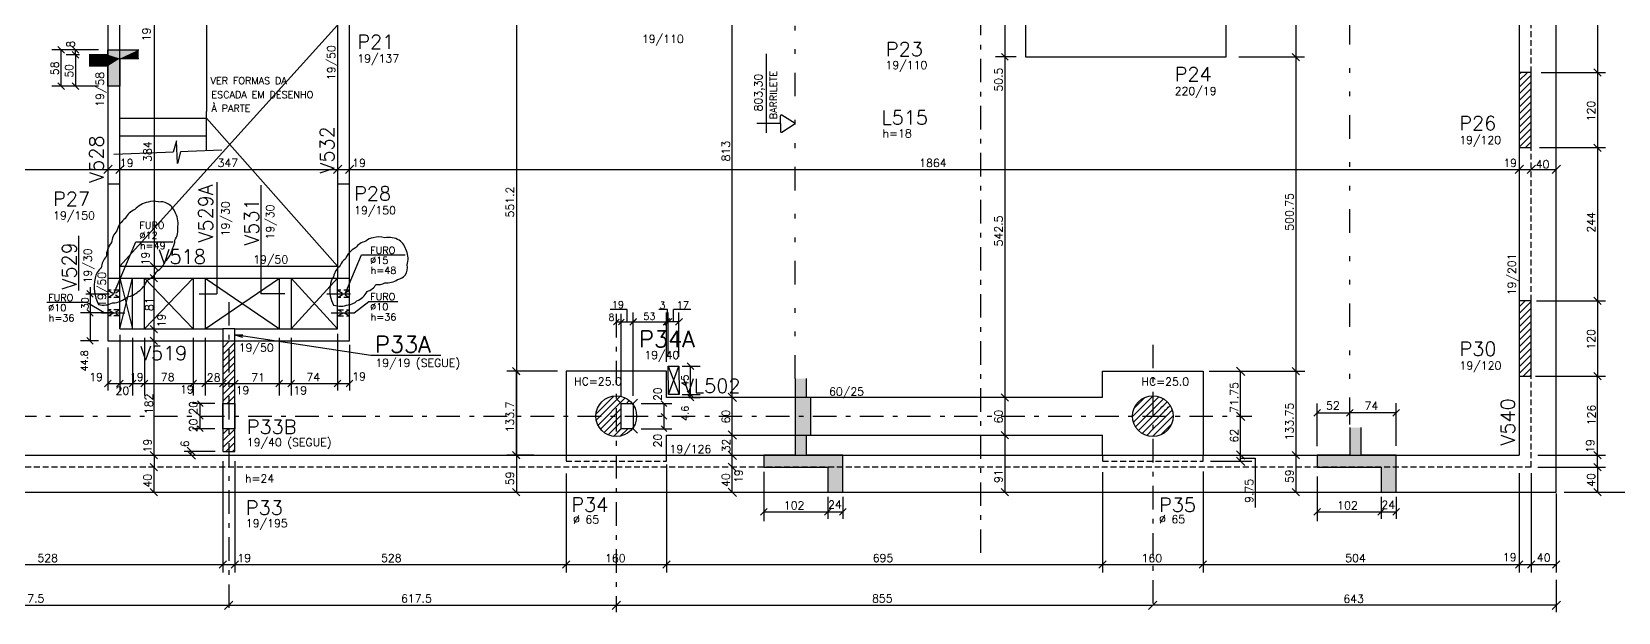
# Model space of a CAD drawing. Extents: x 26307 to 34197, y 0 to 4455.
# Drawn here: x 28641 to 31169, y 1883 to 2809 of the extents above; entities that cross this region are included whole.
import ezdxf

# ---------------------------------------------------------------- set-up
doc = ezdxf.new("R2010")
doc.units = 0
doc.header["$LTSCALE"] = 75
doc.header["$MEASUREMENT"] = 0
for name, pattern in [('ESTILO_TQS_0003', [1, 0.5, -0.2, 0.1, -0.2]), ('ESTILO_TQS_0004', [2, 0.5, -0.4, 0.1, -0.4, 0.1, -0.5]), ('HIDDEN2', [0.1875, 0.125, -0.0625])]:
    doc.linetypes.add(name, pattern=pattern)
doc.layers.get('0').update_dxf_attribs({"color": 3, "linetype": 'CONTINUOUS'})
for name, color, linetype in [('1', 3, 'CONTINUOUS'), ('200', 1, 'HIDDEN2'), ('204', 1, 'ESTILO_TQS_0003'), ('205', 1, 'ESTILO_TQS_0004'), ('210', 3, 'HIDDEN2'), ('212', 3, 'CONTINUOUS'), ('213', 3, 'CONTINUOUS'), ('216', 3, 'CONTINUOUS'), ('220', 5, 'CONTINUOUS'), ('221', 1, 'CONTINUOUS'), ('222', 6, 'CONTINUOUS'), ('226', 4, 'CONTINUOUS'), ('230', 3, 'CONTINUOUS'), ('231', 1, 'CONTINUOUS'), ('233', 6, 'CONTINUOUS'), ('238', 2, 'CONTINUOUS'), ('249', 1, 'CONTINUOUS'), ('250', 1, 'CONTINUOUS'), ('253', 253, 'CONTINUOUS')]:
    doc.layers.add(name, color=color, linetype=linetype)
doc.styles.get("Standard").update_dxf_attribs({"font": 'ROMANS.SHX'})

# ---------------------------------------------------------------- blocks, each defined once
blk = doc.blocks.new('_H7A17B2026D-008')
for p, q in [((4731.408083, 8974.048771), (4744.370269, 8987.010956)), ((4731.408083, 8984.655372), (4733.763667, 8987.010956)), ((4731.408083, 8963.442169), (4750.408083, 8982.442169)), ((4731.408083, 8952.835567), (4750.408083, 8971.835567)), ((4731.408083, 8942.228965), (4750.408083, 8961.228965)), ((4731.408083, 8931.622364), (4750.408083, 8950.622364)), ((4731.408083, 8921.015762), (4750.408083, 8940.015762)), ((4731.408083, 8910.40916), (4750.408083, 8929.40916)), ((4731.408083, 8899.802559), (4750.408083, 8918.802559)), ((4731.408083, 8889.195957), (4750.408083, 8908.195957)), ((4731.408083, 8878.589355), (4750.408083, 8897.589355)), ((4731.408083, 8867.982753), (4750.408083, 8886.982753)), ((4741.042888, 8867.010956), (4750.408083, 8876.376152))]:
    blk.add_line(p, q)
blk = doc.blocks.new('_H7A17B2026D-009')
for p, q in [((4731.408078, 8613.424307), (4740.99475, 8623.010979)), ((4731.408078, 8602.817705), (4750.408078, 8621.817705)), ((4731.408078, 8592.211104), (4750.408078, 8611.211104)), ((4731.408078, 8581.604502), (4750.408078, 8600.604502)), ((4731.408078, 8570.9979), (4750.408078, 8589.9979)), ((4731.408078, 8560.391299), (4750.408078, 8579.391299)), ((4731.408078, 8549.784697), (4750.408078, 8568.784697)), ((4731.408078, 8539.178095), (4750.408078, 8558.178095)), ((4731.408078, 8528.571493), (4750.408078, 8547.571493)), ((4731.408078, 8517.964892), (4750.408078, 8536.964892)), ((4731.408078, 8507.35829), (4750.408078, 8526.35829)), ((4737.667369, 8503.010979), (4750.408078, 8515.751688)), ((4748.273971, 8503.010979), (4750.408078, 8505.145087))]:
    blk.add_line(p, q)
blk = doc.blocks.new('_H4335135044-007')
for p, q in [((4117.537844, 2325.022153), (4120.7053, 2328.189609)), ((4126.731557, 2323.609265), (4129.959713, 2326.837421)), ((4090.498527, 2308.589438), (4096.164992, 2314.255903)), ((4092.18506, 2299.66937), (4098.692253, 2306.176563)), ((4096.164992, 2314.255903), (4101.773466, 2319.864377)), ((4098.692253, 2306.176563), (4104.170459, 2311.654769)), ((4101.773466, 2319.864377), (4106.893971, 2324.984883)), ((4102.16385, 2299.041558), (4107.599673, 2304.477381)), ((4104.170459, 2311.654769), (4108.986072, 2316.470382)), ((4106.893971, 2324.984883), (4107.51709, 2325.608001)), ((4107.599673, 2304.477381), (4112.175927, 2309.053635)), ((4108.986072, 2316.470382), (4113.3827, 2320.86701)), ((4112.142639, 2298.413745), (4116.507094, 2302.7782)), ((4112.175927, 2309.053635), (4116.198679, 2313.076387)), ((4113.3827, 2320.86701), (4117.537844, 2325.022153)), ((4116.198679, 2313.076387), (4119.871429, 2316.749137)), ((4116.507094, 2302.7782), (4120.181394, 2306.452501)), ((4119.871429, 2316.749137), (4123.342454, 2320.220162)), ((4120.181394, 2306.452501), (4123.411286, 2309.682392)), ((4122.121429, 2297.785933), (4125.414514, 2301.079019)), ((4123.342454, 2320.220162), (4126.731557, 2323.609265)), ((4123.411286, 2309.682392), (4126.360158, 2312.631265)), ((4125.414514, 2301.079019), (4128.186862, 2303.851367)), ((4126.360158, 2312.631265), (4129.147064, 2315.418171)), ((4128.186862, 2303.851367), (4130.623892, 2306.288397)), ((4129.147064, 2315.418171), (4131.868195, 2318.139302)), ((4130.623892, 2306.288397), (4132.848887, 2308.513392)), ((4131.868195, 2318.139302), (4134.611018, 2320.882125)), ((4132.848887, 2308.513392), (4134.951675, 2310.616179)), ((4134.321935, 2299.379837), (4136.19233, 2301.250232)), ((4134.611018, 2320.882125), (4137.244003, 2323.515109)), ((4134.951675, 2310.616179), (4137.004833, 2312.669338)), ((4136.19233, 2301.250232), (4137.836499, 2302.894402)), ((4137.004833, 2312.669338), (4139.074359, 2314.738864)), ((4137.836499, 2302.894402), (4139.337616, 2304.395519)), ((4139.074359, 2314.738864), (4141.228392, 2316.892897)), ((4139.337616, 2304.395519), (4140.756285, 2305.814188)), ((4140.756285, 2305.814188), (4142.141471, 2307.199374)), ((4141.228392, 2316.892897), (4143.139148, 2318.803652)), ((4142.141471, 2307.199374), (4143.5377, 2308.595602)), ((4143.5377, 2308.595602), (4144.990942, 2310.048845)), ((4144.990942, 2310.048845), (4146.554923, 2311.612825)), ((4145.826346, 2300.277647), (4146.560896, 2301.012197)), ((4146.554923, 2311.612825), (4147.797913, 2312.855816)), ((4146.560896, 2301.012197), (4147.278109, 2301.72941)), ((4147.278109, 2301.72941), (4148.00104, 2302.452341)), ((4148.00104, 2302.452341), (4148.753491, 2303.204792)), ((4148.753491, 2303.204792), (4149.56328, 2304.014581)), ((4149.56328, 2304.014581), (4150.466727, 2304.918029)), ((4150.466727, 2304.918029), (4151.124256, 2305.575557)), ((4088.049678, 2295.533987), (4092.18506, 2299.66937)), ((4089.450262, 2286.32797), (4095.365447, 2292.243155)), ((4092.752296, 2279.023402), (4099.399719, 2285.670826)), ((4095.365447, 2292.243155), (4102.16385, 2299.041558)), ((4097.433142, 2273.097646), (4104.500345, 2280.164849)), ((4099.399719, 2285.670826), (4106.684162, 2292.955268)), ((4103.357521, 2268.415424), (4111.249, 2276.306903)), ((4104.500345, 2280.164849), (4112.50659, 2288.171095)), ((4106.684162, 2292.955268), (4112.142639, 2298.413745)), ((4110.638819, 2265.09012), (4121.624571, 2276.075872)), ((4111.249, 2276.306903), (4120.21196, 2285.269862)), ((4112.50659, 2288.171095), (4118.002877, 2293.667381)), ((4118.002877, 2293.667381), (4122.121429, 2297.785933)), ((4119.738922, 2263.583622), (4148.266701, 2292.1114)), ((4120.21196, 2285.269862), (4125.613462, 2290.671364)), ((4121.624571, 2276.075872), (4131.282785, 2285.734086)), ((4125.613462, 2290.671364), (4129.321592, 2294.379495)), ((4129.321592, 2294.379495), (4132.100218, 2297.158121)), ((4131.282785, 2285.734086), (4135.923575, 2290.374876)), ((4132.100218, 2297.158121), (4134.321935, 2299.379837)), ((4135.923575, 2290.374876), (4138.720333, 2293.171634)), ((4138.720333, 2293.171634), (4140.640307, 2295.091608)), ((4140.640307, 2295.091608), (4142.079008, 2296.530309)), ((4140.79732, 2274.035418), (4146.353976, 2279.592074)), ((4142.079008, 2296.530309), (4143.229355, 2297.680656)), ((4143.229355, 2297.680656), (4144.197797, 2298.649098)), ((4144.197797, 2298.649098), (4145.049106, 2299.500407)), ((4145.049106, 2299.500407), (4145.826346, 2300.277647)), ((4146.353976, 2279.592074), (4149.399421, 2282.637518)), ((4148.266701, 2292.1114), (4150.653476, 2294.498175)), ((4149.399421, 2282.637518), (4149.961178, 2283.199276)), ((4150.653476, 2294.498175), (4151.316571, 2295.16127)), ((4151.316571, 2295.16127), (4151.635189, 2295.479889)), ((4151.635189, 2295.479889), (4151.827204, 2295.671903)), ((4151.827204, 2295.671903), (4151.959022, 2295.803721)), ((4151.959022, 2295.803721), (4152.057797, 2295.902497)), ((4152.057797, 2295.902497), (4152.136775, 2295.981475)), ((4152.136775, 2295.981475), (4152.203265, 2296.047964)), ((4152.203265, 2296.047964), (4152.261712, 2296.106412)), ((4152.261712, 2296.106412), (4152.315075, 2296.159774)), ((4152.315075, 2296.159774), (4152.365506, 2296.210205)), ((4152.365506, 2296.210205), (4152.414747, 2296.259446)), ((4152.414747, 2296.259446), (4152.464381, 2296.30908)), ((4152.464381, 2296.30908), (4152.516041, 2296.36074)), ((4152.516041, 2296.36074), (4152.571638, 2296.416337)), ((4152.571638, 2296.416337), (4152.633665, 2296.478364)), ((4152.633665, 2296.478364), (4152.705709, 2296.550408)), ((4132.928508, 2266.166605), (4140.79732, 2274.035418))]:
    blk.add_line(p, q)
blk = doc.blocks.new('_H4335135044-009')
for p, q in [((3233.204732, 2299.82378), (3261.443859, 2328.062908)), ((3233.542153, 2289.5546), (3271.61001, 2327.622457)), ((3236.211893, 2281.617739), (3279.581032, 2324.986878)), ((3240.425659, 2275.224902), (3273.293405, 2308.092649)), ((3281.056972, 2315.856216), (3286.012404, 2320.811648)), ((3245.807969, 2270.000611), (3273.293405, 2297.486047)), ((3252.448136, 2266.034177), (3273.293405, 2286.879446)), ((3260.709582, 2263.689021), (3273.293405, 2276.272844)), ((3271.637631, 2264.010468), (3283.483379, 2275.856216))]:
    blk.add_line(p, q)
blk = doc.blocks.new('_H4335135044-010')
for p, q in [((2638.293406, 2404.948168), (2649.20149, 2415.856252)), ((2638.293406, 2415.55477), (2638.594889, 2415.856252)), ((2638.293406, 2394.341567), (2657.293406, 2413.341567)), ((2638.293406, 2383.734965), (2657.293406, 2402.734965)), ((2638.293406, 2373.128363), (2657.293406, 2392.128363)), ((2638.293406, 2362.521761), (2657.293406, 2381.521761)), ((2638.293406, 2351.91516), (2657.293406, 2370.91516)), ((2638.293406, 2341.308558), (2657.293406, 2360.308558)), ((2638.293406, 2330.701956), (2657.293406, 2349.701956)), ((2638.293406, 2320.095355), (2657.293406, 2339.095355)), ((2644.660869, 2315.856216), (2657.293406, 2328.488753)), ((2655.267471, 2315.856216), (2657.293406, 2317.882151))]:
    blk.add_line(p, q)
blk = doc.blocks.new('_H4335135044-011')
for p, q in [((2638.293406, 2267.062346), (2647.087276, 2275.856216)), ((2638.293406, 2256.455744), (2657.293406, 2275.455744)), ((2638.293406, 2245.849143), (2657.293406, 2264.849143)), ((2642.907118, 2239.856252), (2657.293406, 2254.242541)), ((2653.513719, 2239.856252), (2657.293406, 2243.635939))]:
    blk.add_line(p, q)

msp = doc.modelspace()

# ---------------------------------------------------------------- linework, layer by layer
at = {"layer": '1'}
for p, q in [((28781.7, 2434.9), (29128.7, 2434.9)), ((28781.7, 2415.9), (29128.7, 2415.9)), ((28781.7, 2334.9), (28781.7, 2415.9)), ((28801.7, 2334.9), (28801.7, 2415.9)), ((28820.7, 2334.9), (28820.7, 2415.9)), ((28898.7, 2415.9), (28898.7, 2334.9)), ((28917.7, 2415.9), (28917.7, 2334.9)), ((29035.7, 2415.9), (29035.7, 2334.9)), ((29054.7, 2415.9), (29054.7, 2334.9)), ((29128.7, 2334.9), (29128.7, 2415.9)), ((28781.7, 2334.9), (28945.7, 2334.9)), ((28964.7, 2334.9), (29128.7, 2334.9)), ((28762.7, 2315.9), (28945.7, 2315.9)), ((28964.7, 2315.9), (29147.7, 2315.9)), ((26898.7, 2133.9), (31011.7, 2133.9))]:
    msp.add_line(p, q, dxfattribs=at)
for points in [[(31011.7, 3033.9), (31011.7, 2743.9)], [(28762.7, 2818.9), (28762.7, 2565.9)], [(28781.7, 2565.9), (28781.7, 2818.9)], [(29128.7, 2818.9), (29128.7, 2565.9)], [(29147.7, 2565.9), (29147.7, 2818.9)], [(31011.7, 2623.9), (31011.7, 2379.9)], [(28762.7, 2415.9), (28762.7, 2315.9)], [(29147.7, 2315.9), (29147.7, 2415.9)], [(31011.7, 2259.9), (31011.7, 2133.9)], [(30347.7, 2225.9), (29652.7, 2225.9)], [(29652.7, 2165.9), (30347.7, 2165.9)]]:
    msp.add_lwpolyline(points, dxfattribs=at)
at = {"layer": '200'}
for p, q in [((28762.7, 2384.9), (28781.7, 2396.9)), ((28762.7, 2396.9), (28781.7, 2384.9)), ((29128.7, 2384.9), (29147.7, 2396.9)), ((29128.7, 2396.9), (29147.7, 2384.9)), ((28762.7, 2355.9), (28781.7, 2365.4)), ((28762.7, 2365.4), (28781.7, 2355.9)), ((29128.7, 2355.9), (29147.7, 2365.4)), ((29147.7, 2355.9), (29128.7, 2365.4))]:
    msp.add_line(p, q, dxfattribs=at)
at = {"layer": '204'}
for p, q in [((30153.7, 1978), (30153.7, 4094.7)), ((28955.2, 2377.9), (28955.2, 1883.4)), ((29572.7, 2358.9), (29572.7, 1883.4)), ((30427.7, 2309.7), (30427.7, 1883.4)), ((27336.1, 2195.9), (30585.3, 2195.9))]:
    msp.add_line(p, q, dxfattribs=at)
at = {"layer": '205'}
for p, q in [((30741.6, 2188.2), (30741.6, 3348.9)), ((29857.8, 2255.8), (29857.8, 3008.9)), ((28727.3, 2390.9), (28792.2, 2390.9)), ((29111.5, 2390.9), (29158.2, 2390.9)), ((28752.2, 2360.7), (28792.2, 2360.7)), ((29118.2, 2360.7), (29158.2, 2360.7))]:
    msp.add_line(p, q, dxfattribs=at)
at = {"layer": '210'}
for p, q in [((28781.7, 2396.9), (28762.7, 2396.9)), ((28781.7, 2384.9), (28762.7, 2384.9)), ((29147.7, 2396.9), (29128.7, 2396.9)), ((29147.7, 2384.9), (29128.7, 2384.9)), ((28781.7, 2365.4), (28762.7, 2365.4)), ((28781.7, 2355.9), (28762.7, 2355.9)), ((29128.7, 2365.4), (29147.7, 2365.4)), ((29128.7, 2355.9), (29147.7, 2355.9)), ((31030.7, 2114.9), (26879.7, 2114.9))]:
    msp.add_line(p, q, dxfattribs=at)
for points in [[(31030.7, 2743.9), (31030.7, 3033.9)], [(31030.7, 2379.9), (31030.7, 2623.9)], [(31030.7, 2114.9), (31030.7, 2259.9)], [(29492.7, 2133.9), (29492.7, 2124.1), (29652.7, 2124.1), (29652.7, 2133.9)], [(30347.7, 2133.9), (30347.7, 2124.1), (30507.7, 2124.1), (30507.7, 2133.9)]]:
    msp.add_lwpolyline(points, dxfattribs=at)
at = {"layer": '216'}
for p, q in [((28693.4, 2774.6), (28682.8, 2785.2)), ((28716.4, 2774.6), (28705.7, 2785.2)), ((28716.4, 2766.6), (28705.7, 2777.2)), ((28705.7, 2777.2), (28716.4, 2766.6)), ((30186.8, 2773.7), (30197.4, 2763.1)), ((30186.8, 2773.7), (30197.4, 2763.1)), ((30649.8, 2774.2), (30661.4, 2762.5)), ((31130.4, 2749.7), (31142, 2738)), ((28693.4, 2716.6), (28682.8, 2727.2)), ((28705.7, 2727.2), (28716.4, 2716.6)), ((31130.4, 2629.7), (31142, 2618)), ((28756, 2582.7), (28769.3, 2595.9)), ((28775, 2582.7), (28788.3, 2595.9)), ((29122, 2582.7), (29135.3, 2595.9)), ((29141, 2582.7), (29154.3, 2595.9)), ((31005, 2582.7), (31018.3, 2595.9)), ((31024, 2582.7), (31037.3, 2595.9)), ((31064, 2582.7), (31077.3, 2595.9)), ((28830.2, 2440.7), (28841.9, 2429)), ((28830.2, 2421.7), (28841.9, 2410)), ((28728.8, 2396.2), (28739.4, 2385.6)), ((31130.4, 2385.7), (31142, 2374)), ((28728.8, 2366), (28739.4, 2355.4)), ((29594.3, 2340.9), (29605, 2351.5)), ((29647.3, 2340.9), (29658, 2351.5)), ((29647.3, 2340.9), (29658, 2351.5)), ((29661, 2351.5), (29650.3, 2340.9)), ((29650.3, 2340.9), (29661, 2351.5)), ((29678, 2351.5), (29667.3, 2340.9)), ((28830.2, 2340.7), (28841.9, 2329)), ((29568.1, 2341.7), (29577.2, 2350.7)), ((29576.1, 2341.7), (29585.2, 2350.7)), ((29595.1, 2341.7), (29604.2, 2350.7)), ((28728.8, 2321.2), (28739.4, 2310.6)), ((28830.2, 2321.7), (28841.9, 2310)), ((29696.5, 2270.1), (29685.9, 2280.7)), ((28757.3, 2242.9), (28768, 2253.5)), ((28776.3, 2242.9), (28787, 2253.5)), ((28796.3, 2242.9), (28807, 2253.5)), ((28815.3, 2242.9), (28826, 2253.5)), ((28893.3, 2242.9), (28904, 2253.5)), ((28912.3, 2242.9), (28923, 2253.5)), ((28940.3, 2242.9), (28951, 2253.5)), ((28959.3, 2242.9), (28970, 2253.5)), ((29030.3, 2242.9), (29041, 2253.5)), ((29049.3, 2242.9), (29060, 2253.5)), ((29123.3, 2242.9), (29134, 2253.5)), ((29142.3, 2242.9), (29153, 2253.5)), ((29407.6, 2273.4), (29419.3, 2261.8)), ((29408.1, 2272.9), (29418.8, 2262.3)), ((29418.8, 2262.3), (29408.1, 2272.9)), ((30574.3, 2261), (30561, 2274.2)), ((30649.8, 2273.4), (30661.4, 2261.8)), ((31130.4, 2265.7), (31142, 2254)), ((29696.5, 2225.1), (29685.9, 2235.7)), ((29696.5, 2225.1), (29685.9, 2235.7)), ((29696.5, 2220.6), (29685.9, 2231.2)), ((29764.1, 2219.2), (29750.9, 2232.5)), ((30186.3, 2231.7), (30197.9, 2220)), ((30186.8, 2231.2), (30197.4, 2220.6)), ((28914.4, 2211.3), (28905.4, 2220.4)), ((28914.4, 2191.3), (28905.4, 2200.4)), ((29653.3, 2211.3), (29644.3, 2220.4)), ((29653.3, 2191.3), (29644.3, 2200.4)), ((30574.3, 2189.2), (30561, 2202.5)), ((30684.3, 2195.7), (30695, 2206.4)), ((30746.9, 2206.8), (30736.3, 2196.2)), ((30820.9, 2206.8), (30810.3, 2196.2)), ((28914.4, 2171.3), (28905.4, 2180.4)), ((29653.3, 2171.3), (29644.3, 2180.4)), ((29764.1, 2159.2), (29750.9, 2172.5)), ((30186.3, 2171.7), (30197.9, 2160)), ((28830.2, 2139.7), (28841.9, 2128)), ((28902.1, 2133.2), (28888.8, 2146.5)), ((28902.1, 2127.2), (28888.8, 2140.5)), ((29407.6, 2139.7), (29419.3, 2128)), ((29418.8, 2128.6), (29408.1, 2139.2)), ((29764.1, 2127), (29750.9, 2140.3)), ((30574.3, 2127.2), (30561, 2140.5)), ((30574.3, 2117.5), (30561, 2130.7)), ((30649.8, 2139.7), (30661.4, 2128)), ((31130.4, 2139.7), (31142, 2128)), ((28830.2, 2120.7), (28841.9, 2109)), ((29764.1, 2108), (29750.9, 2121.3)), ((31130.4, 2120.7), (31142, 2109)), ((28830.2, 2080.7), (28841.9, 2069)), ((29407.6, 2080.7), (29419.3, 2069)), ((29764.1, 2068), (29750.9, 2081.3)), ((30186.3, 2080.7), (30197.9, 2069)), ((30649.8, 2080.7), (30661.4, 2069)), ((31130.4, 2080.7), (31142, 2069)), ((29802.5, 2038.3), (29813.2, 2048.9)), ((29802.5, 2038.3), (29813.2, 2048.9)), ((29904.5, 2038.3), (29915.2, 2048.9)), ((29928.5, 2038.3), (29939.2, 2048.9)), ((30684.3, 2038.3), (30694.9, 2048.9)), ((30786.3, 2038), (30796.9, 2048.6)), ((30810.3, 2038), (30820.9, 2048.6)), ((28939.8, 1953.8), (28951.5, 1965.5)), ((28958.8, 1953.8), (28970.5, 1965.5)), ((29486.8, 1953.8), (29498.5, 1965.5)), ((29646.8, 1953.8), (29658.5, 1965.5)), ((30341.8, 1953.8), (30353.5, 1965.5)), ((30501.8, 1953.8), (30513.5, 1965.5)), ((31005.8, 1953.8), (31017.5, 1965.5)), ((31024.8, 1953.8), (31036.5, 1965.5)), ((31064.8, 1953.8), (31076.5, 1965.5)), ((28948.5, 1888.1), (28961.8, 1901.3)), ((29566, 1888.1), (29579.3, 1901.3)), ((30434.3, 1901.3), (30421, 1888.1)), ((31077.3, 1901.3), (31064, 1888.1))]:
    msp.add_line(p, q, dxfattribs=at)
at = {"layer": '220'}
for p, q in [((28762.7, 2771.9), (28732.6, 2771.9)), ((28762.7, 2779.9), (28781.7, 2779.9)), ((28762.7, 2779.9), (28762.7, 2775.9)), ((28762.7, 2771.9), (28762.7, 2779.9)), ((28781.7, 2779.9), (28811.7, 2779.9)), ((28781.7, 2765.9), (28781.7, 2721.9)), ((28781.7, 2765.9), (28811.7, 2765.9)), ((28762.7, 2753.9), (28732.6, 2753.9)), ((28762.7, 2721.9), (28762.7, 2753.9)), ((28781.7, 2721.9), (28762.7, 2721.9)), ((29857.8, 2255.8), (29857.8, 2133.9)), ((29875.8, 2225.9), (29875.8, 2255.8)), ((29882.8, 2225.9), (29875.8, 2225.9)), ((29882.8, 2165.9), (29882.8, 2225.9)), ((30741.6, 2177.9), (30741.6, 2133.9)), ((30759.6, 2133.9), (30759.6, 2177.9)), ((29875.8, 2133.9), (29875.8, 2165.9)), ((29875.8, 2165.9), (29882.8, 2165.9)), ((29857.8, 2133.9), (29807.8, 2133.9)), ((29807.8, 2133.9), (29807.8, 2114.9)), ((29933.8, 2133.9), (29875.8, 2133.9)), ((29933.8, 2074.9), (29933.8, 2133.9)), ((30741.6, 2133.9), (30689.6, 2133.9)), ((30689.6, 2133.9), (30689.6, 2114.9)), ((30815.6, 2133.9), (30759.6, 2133.9)), ((30815.6, 2074.9), (30815.6, 2133.9)), ((29807.8, 2114.9), (29909.8, 2114.9)), ((29909.8, 2114.9), (29909.8, 2074.9)), ((30689.6, 2114.9), (30791.6, 2114.9)), ((30791.6, 2114.9), (30791.6, 2074.9)), ((29909.8, 2074.9), (29933.8, 2074.9)), ((30791.6, 2074.9), (30815.6, 2074.9))]:
    msp.add_line(p, q, dxfattribs=at)
at = {"layer": '221', "linetype": 'Continuous'}
for centre, radius, start, end in [((29186.7, 2460.9), 19.1, 93.9602, 133.9602), ((29195, 2454.7), 27, 70.9579, 110.9579), ((29210.2, 2446.5), 34.3, 60.6861, 100.6861), ((29173.2, 2433.7), 34.5, 117.7436, 157.7436), ((29179.6, 2447), 28.3, 102.6536, 142.6536), ((29209, 2452.5), 30, 13.142, 53.142), ((29208.5, 2446.4), 32.4, 343.4204, 23.4204), ((29151.9, 2412.4), 30.2, 128.8929, 168.8929), ((29151.9, 2429.9), 19.9, 122.4318, 162.4318), ((29215.3, 2433.1), 24.6, 329.3571, 9.3571), ((29160.9, 2395.2), 44.6, 169.7698, 209.7698), ((29140.4, 2403.4), 23.4, 140.7105, 180.7105), ((29167.5, 2419.7), 26.4, 288.3968, 328.3968), ((29193.4, 2426.2), 20.6, 260.6624, 300.6624), ((29206.7, 2439.2), 30.9, 264.8392, 304.8392), ((29221.1, 2433.8), 20.2, 279.3273, 319.3273), ((29143.8, 2396), 22.5, 274.1558, 314.1558), ((29147.5, 2409.8), 32.2, 291.7908, 331.7908), ((29133.1, 2405.2), 33.9, 251.3022, 291.3022)]:
    msp.add_arc(centre, radius, start, end, dxfattribs=at)
at = {"layer": '222'}
for p, q in [((28945.7, 2315.9), (28964.7, 2315.9)), ((29573.6, 2222.9), (29580.7, 2215.9)), ((29599.6, 2215.9), (29606.7, 2222.9)), ((29573.6, 2168.8), (29580.7, 2175.9)), ((29599.6, 2175.9), (29606.7, 2168.8))]:
    msp.add_line(p, q, dxfattribs=at)
for points in [[(31011.7, 2623.9), (31030.7, 2623.9), (31030.7, 2743.9), (31011.7, 2743.9), (31011.7, 2623.9)], [(28762.7, 2415.9), (28781.7, 2415.9), (28781.7, 2565.9), (28762.7, 2565.9), (28762.7, 2415.9)], [(29128.7, 2415.9), (29147.7, 2415.9), (29147.7, 2565.9), (29128.7, 2565.9), (29128.7, 2415.9)], [(31011.7, 2259.9), (31030.7, 2259.9), (31030.7, 2379.9), (31011.7, 2379.9), (31011.7, 2259.9)], [(28945.7, 2139.9), (28964.7, 2139.9), (28964.7, 2334.9), (28945.7, 2334.9), (28945.7, 2139.9)], [(28945.7, 2215.9), (28964.7, 2215.9), (28964.7, 2175.9), (28945.7, 2175.9), (28945.7, 2215.9)], [(29580.7, 2215.9), (29599.7, 2215.9), (29599.7, 2175.9), (29580.7, 2175.9), (29580.7, 2215.9)]]:
    msp.add_lwpolyline(points, dxfattribs=at)
for centre in [(29572.7, 2195.9), (30427.7, 2195.9)]:
    msp.add_circle(centre, 32.5, dxfattribs=at)
at = {"layer": '230'}
for p, q in [((28919.7, 2818.9), (28919.7, 2681.3)), ((28919.7, 2618.9), (28919.7, 2681.3)), ((28781.7, 2670.9), (28919.7, 2670.9)), ((28781.7, 2642.9), (28919.7, 2642.9)), ((29655.7, 2230.4), (29655.6, 2275.4)), ((29655.6, 2275.4), (29672.6, 2275.4)), ((29672.6, 2275.4), (29672.7, 2230.4)), ((29672.7, 2230.4), (29655.7, 2230.4)), ((29652.7, 2133.7), (29652.7, 2165.9)), ((30347.7, 2133.7), (30347.7, 2165.9))]:
    msp.add_line(p, q, dxfattribs=at)
for points in [[(28707.2, 3552.9), (28369.7, 3552.9), (28369.7, 3840.9), (26839.7, 3840.9), (26839.7, 2074.9), (31070.7, 2074.9), (31070.7, 3840.9), (29540.7, 3840.9), (29540.7, 3552.9), (29203.2, 3552.9)], [(30224.7, 2818.9), (30224.7, 2768.4), (30544.7, 2768.4), (30544.7, 2888.4), (30224.7, 2888.4), (30224.7, 2868.9)], [(29652.7, 2225.9), (29652.7, 2267.6), (29492.7, 2267.6), (29492.7, 2133.7)], [(30347.7, 2225.9), (30347.7, 2267.6), (30507.7, 2267.6), (30507.7, 2134.1)]]:
    msp.add_lwpolyline(points, dxfattribs=at)
at = {"layer": '231'}
for p, q in [((29811.9, 2647.3), (29811.9, 2773.2)), ((29834.4, 2662.3), (29796.9, 2662.3)), ((29834.4, 2662.3), (29834.4, 2674.7)), ((29834.4, 2662.3), (29834.4, 2649.9)), ((29857.8, 2662.3), (29836.5, 2675.8)), ((29836.5, 2648.7), (29857.8, 2662.3))]:
    msp.add_line(p, q, dxfattribs=at)
for centre, start, end in [((29835.7, 2674.7), 57.6277, 180), ((29835.7, 2649.9), 180, 302.377)]:
    msp.add_arc(centre, 1.36, start, end, dxfattribs=at)
at = {"layer": '249'}
for p, q in [((28781.7, 2434.9), (29128.7, 2818.9)), ((28919.7, 2670.9), (29128.7, 2434.9)), ((28781.7, 2334.9), (28801.7, 2415.9)), ((28781.7, 2415.9), (28801.7, 2334.9)), ((28820.7, 2334.9), (28898.7, 2415.9)), ((28820.7, 2415.9), (28898.7, 2334.9)), ((28917.7, 2334.9), (29036.2, 2415.9)), ((28917.7, 2415.9), (29036.2, 2334.9)), ((29054.7, 2334.9), (29128.7, 2415.9)), ((29054.7, 2415.9), (29128.7, 2334.9)), ((29655.6, 2275.4), (29672.7, 2230.4)), ((29655.7, 2230.4), (29672.6, 2275.4))]:
    msp.add_line(p, q, dxfattribs=at)
msp.add_lwpolyline([(28944.2, 2619.8), (28890.5, 2617.7), (28878.5, 2617.2), (28873.3, 2598.9), (28871.7, 2635), (28866.5, 2616.7), (28854.5, 2616.2), (28772.2, 2613)], dxfattribs=at)
at = {"layer": '250'}
for p, q in [((29757.5, 2226.1), (29757.5, 3038.9)), ((31136.2, 3033.9), (31136.2, 2743.9)), ((30655.6, 2888.4), (30655.6, 2768.4)), ((28836.1, 2818.9), (28836.1, 2434.9)), ((29413.5, 2818.9), (29413.5, 2267.6)), ((30192.1, 2818.9), (30192.1, 2768.4)), ((28747.7, 2779.9), (28673.1, 2779.9)), ((28688.1, 2721.9), (28688.1, 2779.9)), ((28716.9, 2779.9), (28696.1, 2779.9)), ((28717.6, 2771.9), (28696.1, 2771.9)), ((28717.6, 2771.9), (28696.1, 2771.9)), ((28711.1, 2771.9), (28711.1, 2779.9)), ((28711.1, 2771.9), (28711.1, 2721.9)), ((30209.7, 2768.4), (30177.1, 2768.4)), ((30209.7, 2768.4), (30177.1, 2768.4)), ((30192.1, 2768.4), (30192.1, 2225.9)), ((30564.9, 2768.4), (30669.3, 2768.4)), ((30655.6, 2768.4), (30655.6, 2267.8)), ((31046.8, 2743.9), (31149, 2743.9)), ((31136.2, 2743.9), (31136.2, 2623.9)), ((28747.7, 2721.9), (28673.1, 2721.9)), ((28718.3, 2721.9), (28696.1, 2721.9)), ((31043.7, 2623.9), (31149, 2623.9)), ((31136.2, 2623.9), (31136.2, 2379.9)), ((26898.7, 2589.3), (28762.7, 2589.3)), ((28762.7, 2589.3), (28781.7, 2589.3)), ((28781.7, 2589.3), (29128.7, 2589.3)), ((29128.7, 2589.3), (29147.7, 2589.3)), ((29147.7, 2589.3), (31011.7, 2589.3)), ((31011.7, 2589.3), (31030.7, 2589.3)), ((31030.7, 2589.3), (31070.7, 2589.3)), ((28936.8, 2390.9), (28936.8, 2569)), ((29006.9, 2391.1), (29006.9, 2564.3)), ((28716.5, 2396.4), (28716.5, 2483.4)), ((28771.7, 2389.9), (28807.1, 2473.9)), ((28807.2, 2474), (28866.5, 2474)), ((29140.3, 2389.9), (29166.9, 2453)), ((29166.9, 2453), (29236.3, 2453)), ((28836.1, 2434.9), (28836.1, 2415.9)), ((28836.1, 2334.9), (28836.1, 2420.9)), ((28734.1, 2401.6), (28734.1, 2315.9)), ((28908.1, 2390.9), (28936.3, 2390.9)), ((29044.8, 2391.1), (29006.4, 2391.1)), ((31039, 2379.9), (31149, 2379.9)), ((31136.2, 2379.9), (31136.2, 2259.9)), ((28767.9, 2360.7), (28719.1, 2360.7)), ((29590.2, 2366.2), (29562.8, 2366.2)), ((29580.7, 2228.6), (29580.7, 2358.9)), ((29590.2, 2346.2), (29590.2, 2366.2)), ((29599.7, 2351), (29599.7, 2361.2)), ((29599.7, 2228.6), (29599.7, 2358.9)), ((29654.1, 2366.2), (29640.7, 2366.2)), ((29652.7, 2282.6), (29652.7, 2361.2)), ((29652.7, 2349.7), (29652.7, 2361.2)), ((29654.1, 2346.2), (29654.1, 2366.2)), ((29655.6, 2290.4), (29655.6, 2361.2)), ((29655.6, 2326.6), (29655.6, 2361.2)), ((29664.1, 2346.2), (29664.1, 2366.2)), ((29691.5, 2366.2), (29664.1, 2366.2)), ((29672.6, 2290.4), (29672.6, 2361.2)), ((28836.1, 2133.9), (28836.1, 2333.9)), ((29128.7, 2327.2), (29128.7, 2236.9)), ((29572.7, 2346.2), (29580.7, 2346.2)), ((29580.7, 2346.2), (29599.7, 2346.2)), ((29599.7, 2346.2), (29652.7, 2346.2)), ((29652.7, 2346.2), (29655.6, 2346.2)), ((29672.6, 2346.2), (29655.6, 2346.2)), ((28747.7, 2315.9), (28719.1, 2315.9)), ((28762.7, 2305.5), (28762.7, 2236.9)), ((28781.7, 2325.5), (28781.7, 2236.9)), ((28801.7, 2320.9), (28801.7, 2228.9)), ((28820.7, 2320.9), (28820.7, 2228.9)), ((28898.7, 2320.9), (28898.7, 2228.9)), ((28917.7, 2320.9), (28917.7, 2228.9)), ((29035.7, 2320.9), (29035.7, 2228.9)), ((29054.7, 2320.9), (29054.7, 2228.9)), ((29147.7, 2309.9), (29147.7, 2236.9)), ((29677.6, 2275.4), (29706.2, 2275.4)), ((29691.2, 2230.4), (29691.2, 2275.4)), ((29477.7, 2267.6), (29398.5, 2267.6)), ((29441.5, 2267.6), (29398.5, 2267.6)), ((29478.9, 2267.6), (29400.7, 2267.6)), ((29413.5, 2267.6), (29413.5, 2133.9)), ((29413.5, 2133.9), (29413.5, 2267.6)), ((30517.4, 2267.6), (30669.9, 2267.6)), ((30567.7, 2195.9), (30567.7, 2267.6)), ((30655.6, 2267.6), (30655.6, 2133.3)), ((31037.7, 2259.9), (31149, 2259.9)), ((31136.2, 2133.9), (31136.2, 2259.9)), ((28762.7, 2248.2), (28781.7, 2248.2)), ((28781.7, 2248.2), (28801.7, 2248.2)), ((28801.2, 2248.2), (28821.2, 2248.2)), ((28820.7, 2248.2), (28898.7, 2248.2)), ((28898.2, 2248.2), (28918.2, 2248.2)), ((28917.7, 2248.2), (28945.7, 2248.2)), ((28945.6, 2248.2), (28964.7, 2248.2)), ((28964.7, 2248.2), (29035.7, 2248.2)), ((29035.7, 2248.2), (29054.7, 2248.2)), ((29054.7, 2248.2), (29128.7, 2248.2)), ((29128.7, 2248.2), (29147.7, 2248.2)), ((29677.7, 2230.4), (29706.2, 2230.4)), ((29687.7, 2230.4), (29706.2, 2230.4)), ((29688.7, 2225.9), (29706.2, 2225.9)), ((29691.2, 2225.9), (29691.2, 2230.4)), ((29757.5, 2165.9), (29757.5, 2225.9)), ((30242.8, 2225.9), (30177.1, 2225.9)), ((30192.1, 2225.9), (30192.1, 2165.9)), ((28932.9, 2215.9), (28897.2, 2215.9)), ((28909.9, 2195.9), (28909.9, 2215.9)), ((29612.4, 2215.9), (29661.5, 2215.9)), ((29648.8, 2195.9), (29648.8, 2215.9)), ((30689.6, 2148.4), (30689.6, 2216.1)), ((30689.6, 2201.5), (30741.6, 2201.5)), ((30741.6, 2182.7), (30741.6, 2216.5)), ((30815.6, 2201.5), (30741.6, 2201.5)), ((30815.6, 2148.9), (30815.6, 2216.5)), ((28932.9, 2175.9), (28897.2, 2175.9)), ((28909.9, 2175.9), (28909.9, 2195.9)), ((29612.4, 2175.9), (29661.5, 2175.9)), ((29648.8, 2175.9), (29648.8, 2195.9)), ((30567.7, 2133.9), (30567.7, 2195.9)), ((29757.5, 2133.7), (29757.5, 2165.9)), ((30192.1, 2165.7), (30192.1, 2074.9)), ((28836.1, 2133.9), (28836.1, 2114.9)), ((28933.7, 2139.9), (28884.2, 2139.9)), ((28895.4, 2133.9), (28895.4, 2139.9)), ((28945.7, 2124.3), (28945.7, 1946.9)), ((28964.7, 2124.3), (28964.7, 1946.9)), ((29441.5, 2133.9), (29398.5, 2133.9)), ((29413.5, 2133.9), (29413.5, 2074.9)), ((29757.5, 2114.7), (29757.5, 2133.7)), ((30519.7, 2124.1), (30585.3, 2124.1)), ((30567.7, 2124.1), (30567.7, 2133.9)), ((30567.7, 2129), (30590.9, 2129)), ((30590.9, 2129), (30590.9, 2050.3)), ((30655.6, 2133.9), (30655.6, 2074.9)), ((31041.1, 2133.9), (31149, 2133.9)), ((31136.2, 2114.9), (31136.2, 2133.9)), ((28836.1, 2074.9), (28836.1, 2114.9)), ((29492.7, 2104.6), (29492.7, 1946.9)), ((29652.7, 2118.7), (29652.7, 2038.8)), ((29652.7, 2105.8), (29652.7, 1946.9)), ((29757.5, 2074.7), (29757.5, 2114.7)), ((29807.8, 2107.3), (29807.8, 2032.4)), ((29807.8, 2099.9), (29807.8, 2028.6)), ((30347.7, 2106.7), (30347.7, 1946.9)), ((30507.7, 2107.6), (30507.7, 1946.9)), ((30689.6, 2099.9), (30689.6, 2028.6)), ((31011.7, 2105.1), (31011.7, 1946.9)), ((31030.7, 2105.1), (31030.7, 1946.9)), ((31041.1, 2114.9), (31149, 2114.9)), ((31136.2, 2114.9), (31136.2, 2074.9)), ((31083.3, 2074.9), (31219.2, 2074.9)), ((29909.8, 2067.5), (29909.8, 2032.4)), ((29933.8, 2067.5), (29933.8, 2032.4)), ((30791.6, 2067.3), (30791.6, 2032.1)), ((30815.6, 2067.3), (30815.6, 2032.1)), ((31070.7, 2072.6), (31070.7, 1946.9)), ((29807.8, 2043.6), (29909.8, 2043.6)), ((29909.8, 2043.6), (29933.8, 2043.6)), ((30689.6, 2043.6), (30791.6, 2043.6)), ((30791.6, 2043.3), (30815.6, 2043.3)), ((28417.7, 1959.7), (28945.7, 1959.7)), ((28945.7, 1959.7), (28964.7, 1959.7)), ((28964.7, 1959.7), (29492.7, 1959.7)), ((29492.7, 1959.7), (29652.7, 1959.7)), ((29652.7, 1959.7), (30347.7, 1959.7)), ((30347.7, 1959.7), (30507.7, 1959.7)), ((30507.7, 1959.7), (31011.7, 1959.7)), ((31011.7, 1959.7), (31030.7, 1959.7)), ((31030.7, 1959.7), (31070.7, 1959.7)), ((31070.7, 1934.9), (31070.7, 1883.4)), ((28337.7, 1894.7), (28955.2, 1894.7)), ((28955.2, 1894.7), (29572.7, 1894.7)), ((29572.7, 1894.7), (30427.7, 1894.7)), ((31070.7, 1894.7), (30427.7, 1894.7))]:
    msp.add_line(p, q, dxfattribs=at)
for points in [[(28756.6, 2360.7), (28729.2, 2377.3), (28665.4, 2377.3)], [(29155.1, 2360.7), (29178.6, 2378.8), (29224.6, 2378.8)], [(29293.4, 2292.4), (29181.8, 2292.4), (28964.7, 2325.4), (28977.4, 2325.1), (28964.7, 2325.4), (28976.9, 2321.8)]]:
    msp.add_lwpolyline(points, dxfattribs=at)
at = {"layer": '250', "linetype": 'Continuous'}
for centre, radius, start, end in [((28832.1, 2502.4), 34.9, 99.1803, 139.1803), ((28835.5, 2514), 24.6, 71.4046, 111.4046), ((28847.3, 2517.2), 20.4, 61.2148, 101.2148), ((28845.2, 2512.2), 25.9, 22.3861, 62.3861), ((28810.8, 2482.7), 35.1, 125.8072, 165.8072), ((28817.4, 2497), 30.6, 112.4692, 152.4692), ((28838.6, 2503.2), 35.8, 351.741, 31.741), ((28798.3, 2470.3), 30, 135.7635, 175.7635), ((28841.7, 2493.9), 32.6, 327.3018, 7.3018), ((28795.1, 2449.9), 35.1, 139.686, 179.686), ((28832.3, 2468.7), 33.6, 310.8366, 350.8366), ((28849.5, 2474.9), 19.7, 324.1028, 4.1028), ((28769.7, 2410.8), 27.9, 129.2524, 169.2524), ((28780.2, 2430.2), 28.3, 135.4042, 175.4042), ((28825.1, 2453.7), 30.9, 300.3874, 340.3874), ((28803.1, 2402.7), 62.4, 167.6864, 207.6864), ((28793.2, 2423), 33.4, 302.0068, 342.0068), ((28813.3, 2441.6), 31.1, 292.0589, 332.0589), ((28755.2, 2405.7), 32.8, 257.1252, 297.1252), ((28768.6, 2413.8), 37.3, 272.4007, 312.4007), ((28790.7, 2414), 27.9, 276.3197, 316.3197)]:
    msp.add_arc(centre, radius, start, end, dxfattribs=at)
at = {"layer": '253'}
for points in [[(28762.7, 2771.9), (28732.6, 2771.9), (28762.7, 2753.9)], [(28762.7, 2753.9), (28732.6, 2771.9), (28732.6, 2753.9)], [(28811.7, 2779.9), (28762.7, 2771.9), (28781.7, 2765.9)], [(28811.7, 2779.9), (28762.7, 2779.9), (28762.7, 2771.9)], [(28781.7, 2765.9), (28762.7, 2771.9), (28762.7, 2753.9)], [(28781.7, 2721.9), (28781.7, 2765.9), (28762.7, 2753.9)], [(28811.7, 2765.9), (28811.7, 2779.9), (28781.7, 2765.9)], [(28762.7, 2721.9), (28781.7, 2721.9), (28762.7, 2753.9)], [(29875.8, 2165.9), (29857.8, 2255.8), (29875.8, 2133.9)], [(29857.8, 2255.8), (29857.8, 2133.9), (29875.8, 2133.9)], [(29875.8, 2165.9), (29875.8, 2255.8), (29857.8, 2255.8)], [(29875.8, 2225.9), (29875.8, 2255.8), (29875.8, 2165.9)], [(29875.8, 2225.9), (29875.8, 2165.9), (29882.8, 2165.9)], [(29875.8, 2225.9), (29882.8, 2165.9), (29882.8, 2225.9)], [(30759.6, 2177.9), (30741.6, 2133.9), (30759.6, 2133.9)], [(30741.6, 2177.9), (30741.6, 2133.9), (30759.6, 2177.9)], [(30759.6, 2177.9), (30759.6, 2177.9), (30759.6, 2133.9)], [(29857.8, 2133.9), (29807.8, 2133.9), (29909.8, 2114.9)], [(29909.8, 2114.9), (29807.8, 2133.9), (29807.8, 2114.9)], [(29875.8, 2133.9), (29857.8, 2133.9), (29909.8, 2114.9)], [(29933.8, 2133.9), (29875.8, 2133.9), (29909.8, 2114.9)], [(29933.8, 2074.9), (29933.8, 2133.9), (29909.8, 2114.9)], [(30741.6, 2133.9), (30689.6, 2133.9), (30791.6, 2114.9)], [(30791.6, 2114.9), (30689.6, 2133.9), (30689.6, 2114.9)], [(30759.6, 2133.9), (30741.6, 2133.9), (30791.6, 2114.9)], [(30815.6, 2133.9), (30759.6, 2133.9), (30791.6, 2114.9)], [(30815.6, 2074.9), (30815.6, 2133.9), (30791.6, 2114.9)], [(29909.8, 2074.9), (29933.8, 2074.9), (29909.8, 2114.9)], [(30791.6, 2074.9), (30815.6, 2074.9), (30791.6, 2114.9)]]:
    msp.add_solid(points, dxfattribs=at)

# ---------------------------------------------------------------- block references
at = {"layer": '221'}
for name in ['_H7A17B2026D-008', '_H7A17B2026D-009']:
    msp.add_blockref(name, (26280.2, -6243.2), dxfattribs=at)
at = {"layer": '231'}
for name in ['_H4335135044-010', '_H4335135044-009', '_H4335135044-007', '_H4335135044-011']:
    msp.add_blockref(name, (26307.4, -100), dxfattribs=at)

# ---------------------------------------------------------------- texts
msp.add_text('803,30', height=12.75, rotation=90).set_placement((29805.5, 2681.6))
for s, p in [('FURO', (28812.8, 2494.3)), ('%%c12', (28812.8, 2478.4)), ('h=49', (28813.6, 2462.2)), ('FURO', (29180.5, 2454.8)), ('%%c15', (29180.5, 2438.9)), ('h=48', (29181.3, 2422.8)), ('FURO', (28667.5, 2379.1)), ('FURO', (29180.5, 2380.6)), ('%%c10', (28667.5, 2363.2)), ('h=36', (28668.3, 2347)), ('%%c10', (29180.5, 2364.7)), ('h=36', (29181.3, 2348.6))]:
    msp.add_text(s, height=11.25).set_placement(p)
at = {"layer": '212'}
for s, p in [('19/50', (29125, 2731.4)), ('19/58', (28756.2, 2688.9)), ('19/30', (28956.3, 2482.7)), ('19/30', (29027.4, 2477.5)), ('19/30', (28736.9, 2407.6)), ('19/201', (31006.1, 2388.6)), ('19/50', (28759.5, 2370.1))]:
    msp.add_text(s, height=12.75, rotation=90, dxfattribs=at).set_placement(p)
for s, height, p in [('VER FORMAS DA ', 11.25, (28926.2, 2725)), ('ESCADA EM DESENHO ', 11.25, (28927.5, 2702.5)), ('À PARTE', 11.25, (28927.5, 2680.8)), ('19/50', 12.75, (28994.2, 2439.3)), ('19/50', 12.75, (28971.1, 2298.8)), ('60/25', 12.75, (29911.8, 2228.8)), ('19/126 ', 12.75, (29657.5, 2137.1))]:
    msp.add_text(s, height=height, dxfattribs=at).set_placement(p)
at = {"layer": '213'}
for s, p in [('19/110', (29613.6, 2790.8)), ('19/137', (29160.1, 2759.6)), ('19/110', (30001.8, 2749.1)), ('220/19', (30462.6, 2707.8)), ('19/120', (30916.1, 2629.7)), ('19/150', (29155, 2517.7)), ('19/150', (28675.3, 2509.4)), ('19/40', (29617.5, 2287)), ('19/19 (SEGUE)', (29188.9, 2274.4)), ('19/120', (30916.5, 2270.2)), ('19/40 (SEGUE)', (28984, 2147.9)), ('19/195', (28982.5, 2018.9)), ('%%c 65', (29503.9, 2024.9)), ('%%c 65', (30437.7, 2025.4))]:
    msp.add_text(s, height=12.75, dxfattribs=at).set_placement(p)
at = {"layer": '216'}
for s, height, p in [('19', 12.75, (28830.4, 2793.4)), ('8', 12.8, (28709.7, 2783.3)), ('58', 12.75, (28684.2, 2739.4)), ('50', 12.75, (28707.2, 2735.4)), ('50.5', 12.75, (30188.3, 2713.1)), ('120', 12.75, (31132.4, 2666)), ('384', 12.75, (28832.2, 2601.1)), ('813', 12.75, (29753.7, 2601.9)), ('551.2', 12.75, (29409.6, 2512.6)), ('500.75', 12.75, (30651.8, 2491.5)), ('542.5', 12.75, (30188.3, 2466.5)), ('244', 12.75, (31132.4, 2488.5)), ('19', 12.75, (28828.8, 2436.3)), ('30', 11.25, (28731.7, 2366.1)), ('81', 12.75, (28835, 2363.4)), ('19', 12.75, (28854.4, 2337.5)), ('120', 12.75, (31132.4, 2302)), ('44.8', 11.25, (28730.7, 2267.1)), ('45', 11.25, (29687.8, 2242.8)), ('182', 12.75, (28834.2, 2199.1)), ('20', 12.75, (29645, 2220.1)), ('71.75', 12.75, (30563.8, 2201.1)), ('20', 12.75, (28905.1, 2198.2)), ('133.7', 12.75, (29409.6, 2170.1)), ('4.6', 11.25, (29687.8, 2188.4)), ('60', 12.75, (29753.7, 2184.4)), ('60', 12.75, (30188.3, 2184.4)), ('133.75', 12.75, (30651.8, 2157.3)), ('126', 12.75, (31133, 2181.4)), ('20', 12.75, (28905.1, 2170.2)), ('19', 12.75, (28832.2, 2138.1)), ('6', 12.8, (28891.6, 2146.5)), ('20', 12.75, (29645, 2146.1)), ('32', 12.75, (29754.2, 2138.1)), ('62', 12.75, (30563.8, 2153.8)), ('19', 12.75, (31131.1, 2137.3)), ('40', 12.75, (28832.2, 2082.1)), ('59', 12.75, (29409.6, 2085.9)), ('40', 12.75, (29753.7, 2083.2)), ('19', 12.75, (29774.1, 2089.4)), ('91', 12.75, (30188, 2089.4)), ('59', 12.75, (30651.8, 2089.4)), ('40', 12.75, (31132.4, 2083.4)), ('9.75', 12.75, (30587.5, 2057.8))]:
    msp.add_text(s, height=height, rotation=90, dxfattribs=at).set_placement(p)
for s, height, p in [('h=18', 12.75, (29997.1, 2640.2)), ('19', 12.75, (28781.7, 2593.1)), ('347', 12.75, (28937.3, 2593.1)), ('19', 12.75, (29151.9, 2593.1)), ('1864', 12.75, (30055.4, 2593.1)), ('19', 12.75, (30986.2, 2593.1)), ('40', 12.75, (31037.9, 2591)), ('19', 11.25, (29565.9, 2368.1)), ('3', 11.2, (29641.6, 2367.2)), ('17', 11.25, (29669.2, 2367.5)), ('8', 11.2, (29560.3, 2347.8)), ('53', 11.25, (29616, 2349.5)), ('19', 12.75, (28732.9, 2252)), ('19', 12.75, (28797.6, 2252)), ('78', 12.75, (28846.9, 2252)), ('28', 12.75, (28920.2, 2251.3)), ('71', 12.75, (28991, 2251.3)), ('74', 12.75, (29078.9, 2252)), ('19', 12.75, (29152, 2252.8)), ('HC=25.0', 12.75, (29505.6, 2245.1)), ('HC=25.0', 12.75, (30409.6, 2244.6)), ('20', 12.75, (28774.8, 2230.2)), ('19', 12.75, (28877.6, 2232.3)), ('19', 12.75, (28966.2, 2230.9)), ('19', 12.75, (29058.2, 2230.7)), ('52', 12.75, (30703.8, 2206.5)), ('74', 12.75, (30765.1, 2206)), ('h=24', 12.75, (28981.2, 2090.2)), ('102', 12.75, (29839.7, 2047.4)), ('24', 12.75, (29910.2, 2048.6)), ('102', 12.75, (30721.5, 2047.4)), ('24', 12.75, (30792, 2048.4)), ('528', 12.75, (28650.3, 1963.5)), ('19', 12.75, (28968.9, 1963.5)), ('528', 12.75, (29197.8, 1963.5)), ('160', 12.75, (29554.8, 1963.3)), ('695', 12.75, (29981.3, 1963.5)), ('160', 12.75, (30409.8, 1963.3)), ('504', 12.75, (30734.3, 1963.5)), ('19', 12.75, (30985.5, 1964.7)), ('40', 12.75, (31039.6, 1964.1)), ('617.5', 12.75, (28612.2, 1899)), ('617.5', 12.75, (29229.7, 1899)), ('855', 12.75, (29980.2, 1899)), ('643', 12.75, (30731.3, 1898.5))]:
    msp.add_text(s, height=height, dxfattribs=at).set_placement(p)
at = {"layer": '220'}
for s, height, p in [('P21', 22.5, (29160.1, 2781.4)), ('P23', 22.5, (30002.4, 2769.6)), ('P24', 22.5, (30462.6, 2729.6)), ('P26', 22.5, (30916.1, 2651.6)), ('P27', 22.5, (28675.3, 2531.2)), ('P28', 22.5, (29155, 2539.5)), ('P34A', 26.25, (29609.2, 2305.8)), ('P33A', 26.25, (29188.4, 2297.2)), ('P30', 22.5, (30916.5, 2292.1)), ('P33B', 22.5, (28984, 2167.8)), ('P33', 22.5, (28982.5, 2038.8)), ('P34', 22.5, (29501.1, 2043.7)), ('P35', 22.5, (30437.7, 2043.3))]:
    msp.add_text(s, height=height, dxfattribs=at).set_placement(p)
at = {"layer": '226'}
msp.add_text('L515', height=22.5, dxfattribs=at).set_placement((29995.2, 2660.8))
at = {"layer": '233'}
for s, p in [('V532', (29123.2, 2582.7)), ('V528', (28755.7, 2568.1)), ('V529A', (28929.7, 2472.9)), ('V531', (29002.9, 2467.8)), ('V529', (28712.4, 2397.9)), ('V540', (31004.8, 2149.2))]:
    msp.add_text(s, height=22.5, rotation=90, dxfattribs=at).set_placement(p)
for s, p in [('V518', (28843.5, 2438.9)), ('V519', (28813.9, 2285.2)), ('VL502', (29679, 2233.1))]:
    msp.add_text(s, height=22.5, dxfattribs=at).set_placement(p)
at = {"layer": '238'}
msp.add_text('BARRILETE', height=11.25, rotation=90, dxfattribs=at).set_placement((29828.5, 2669.1))

doc.saveas('drawing.dxf')
